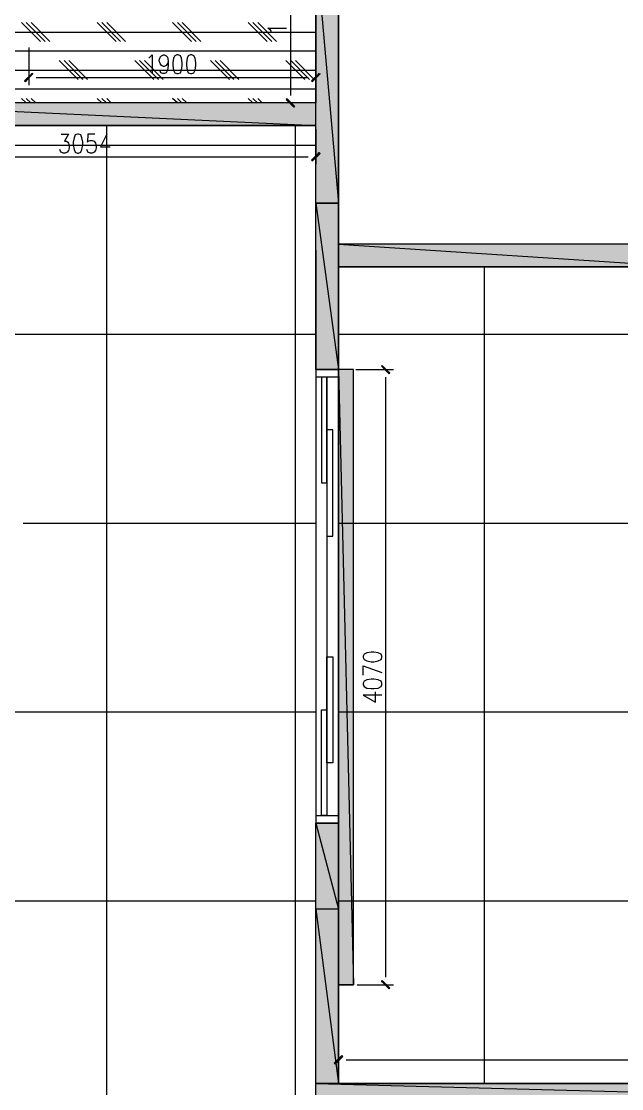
# Model space of a CAD drawing. Header units: millimetres. Extents: x -75 to 20144, y -75 to 30258.
# Drawn here: x 7629 to 11602, y 15895 to 22957 of the extents above; entities that cross this region are included whole.
import ezdxf

# ---------------------------------------------------------------- set-up
doc = ezdxf.new("R2010")
doc.units = ezdxf.units.MM
for name, color, linetype, true_color in [('SRC-FILLSTROKE-000000', 7, 'Continuous', 0x000000), ('SRC-FILLSTROKE-0000ff', 7, 'Continuous', 0x0000ff), ('SRC-FILLSTROKE-636466', 7, 'Continuous', 0x636466), ('SRC-FILLSTROKE-ff0000', 7, 'Continuous', 0xff0000), ('SRC-STROKE-000000', 7, 'Continuous', 0x000000), ('SRC-STROKE-0000ff', 7, 'Continuous', 0x0000ff), ('SRC-STROKE-636466', 7, 'Continuous', 0x636466), ('SRC-STROKE-ff0000', 7, 'Continuous', 0xff0000)]:
    doc.layers.add(name, color=color, linetype=linetype, true_color=true_color)

msp = doc.modelspace()

# ---------------------------------------------------------------- hatches: boundary and pattern name
at = {"layer": 'SRC-FILLSTROKE-000000', "true_color": 0x000000}
h = msp.add_hatch(color=7, dxfattribs=at)
h.dxf.hatch_style = 1
h.paths.add_polyline_path([(9727.8, 23444.9), (9577.8, 23444.9), (9727.8, 21753.2), (9727.8, 23444.9)])
h = msp.add_hatch(color=7, dxfattribs=at)
h.dxf.hatch_style = 1
h.paths.add_polyline_path([(9577.8, 23444.9), (9727.8, 21753.2), (9577.8, 21753.2), (9577.8, 23444.9)])
h = msp.add_hatch(color=7, dxfattribs=at)
h.dxf.hatch_style = 1
h.paths.add_polyline_path([(7650.1, 22563.1), (7656.1, 22559.1), (7700.1, 22613), (7650.1, 22563.1)])
h = msp.add_hatch(color=7, dxfattribs=at)
h.dxf.hatch_style = 1
h.paths.add_polyline_path([(7700.1, 22613), (7656.1, 22559.1), (7650.1, 22563.1), (7700.1, 22613)])
h = msp.add_hatch(color=7, dxfattribs=at)
h.dxf.hatch_style = 1
h.paths.add_polyline_path([(7656.1, 22559.1), (7700.1, 22613), (7706.1, 22609), (7656.1, 22559.1)])
h = msp.add_hatch(color=7, dxfattribs=at)
h.dxf.hatch_style = 1
h.paths.add_polyline_path([(7706.1, 22609), (7700.1, 22613), (7656.1, 22559.1), (7706.1, 22609)])
h = msp.add_hatch(color=7, dxfattribs=at)
h.dxf.hatch_style = 1
h.paths.add_polyline_path([(9549.8, 22563.1), (9555.8, 22559.1), (9599.8, 22613), (9549.8, 22563.1)])
h = msp.add_hatch(color=7, dxfattribs=at)
h.dxf.hatch_style = 1
h.paths.add_polyline_path([(9555.8, 22559.1), (9599.8, 22613), (9605.8, 22609), (9555.8, 22559.1)])
h = msp.add_hatch(color=7, dxfattribs=at)
h.dxf.hatch_style = 1
h.paths.add_polyline_path([(9387.8, 22445.1), (9381.8, 22439.1), (9437.8, 22395.1), (9387.8, 22445.1)])
h = msp.add_hatch(color=7, dxfattribs=at)
h.dxf.hatch_style = 1
h.paths.add_polyline_path([(9381.8, 22439.1), (9437.8, 22395.1), (9431.8, 22389.1), (9381.8, 22439.1)])
h = msp.add_hatch(color=7, dxfattribs=at)
h.dxf.hatch_style = 1
h.paths.add_polyline_path([(9549.8, 22039.1), (9555.8, 22033.1), (9599.8, 22089.1), (9549.8, 22039.1)])
h = msp.add_hatch(color=7, dxfattribs=at)
h.dxf.hatch_style = 1
h.paths.add_polyline_path([(9555.8, 22033.1), (9599.8, 22089.1), (9605.8, 22083.1), (9555.8, 22033.1)])
h = msp.add_hatch(color=7, dxfattribs=at)
h.dxf.hatch_style = 1
h.paths.add_polyline_path([(12029.4, 21483.2), (9727.8, 21483.2), (12029.4, 21333.3), (12029.4, 21483.2)])
h = msp.add_hatch(color=7, dxfattribs=at)
h.dxf.hatch_style = 1
h.paths.add_polyline_path([(9727.8, 21483.2), (12029.4, 21333.3), (9727.8, 21333.3), (9727.8, 21483.2)])
h = msp.add_hatch(color=7, dxfattribs=at)
h.dxf.hatch_style = 1
h.paths.add_polyline_path([(9727.8, 17651.8), (9577.8, 17651.8), (9727.8, 17081.9), (9727.8, 17651.8)])
h = msp.add_hatch(color=7, dxfattribs=at)
h.dxf.hatch_style = 1
h.paths.add_polyline_path([(9577.8, 17651.8), (9727.8, 17081.9), (9577.8, 17081.9), (9577.8, 17651.8)])
h = msp.add_hatch(color=7, dxfattribs=at)
h.dxf.hatch_style = 1
h.paths.add_polyline_path([(9727.8, 17081.9), (9577.8, 17081.9), (9727.8, 15930.1), (9727.8, 17081.9)])
h = msp.add_hatch(color=7, dxfattribs=at)
h.dxf.hatch_style = 1
h.paths.add_polyline_path([(9577.8, 17081.9), (9727.8, 15930.1), (9577.8, 15930.1), (9577.8, 17081.9)])
h = msp.add_hatch(color=7, dxfattribs=at)
h.dxf.hatch_style = 1
h.paths.add_polyline_path([(9749.8, 16114.1), (9705.8, 16058.1), (9699.8, 16064.1), (9749.8, 16114.1)])
h = msp.add_hatch(color=7, dxfattribs=at)
h.dxf.hatch_style = 1
h.paths.add_polyline_path([(9755.8, 16108.1), (9749.8, 16114.1), (9705.8, 16058.1), (9755.8, 16108.1)])
h = msp.add_hatch(color=7, dxfattribs=at)
h.dxf.hatch_style = 1
h.paths.add_polyline_path([(15144.9, 15930.1), (9577.8, 15930.1), (15144.9, 15782.1), (15144.9, 15930.1)])
h = msp.add_hatch(color=7, dxfattribs=at)
h.dxf.hatch_style = 1
h.paths.add_polyline_path([(9577.8, 15930.1), (15144.9, 15782.1), (9577.8, 15782.1), (9577.8, 15930.1)])
at = {"layer": 'SRC-FILLSTROKE-0000ff', "true_color": 0x0000ff}
h = msp.add_hatch(color=7, dxfattribs=at)
h.dxf.hatch_style = 1
h.paths.add_polyline_path([(9577.8, 22417.1), (6374.3, 22417.1), (9577.8, 22267.1), (9577.8, 22417.1)])
h = msp.add_hatch(color=7, dxfattribs=at)
h.dxf.hatch_style = 1
h.paths.add_polyline_path([(6374.3, 22417.1), (9577.8, 22267.1), (6374.3, 22267.1), (6374.3, 22417.1)])
at = {"layer": 'SRC-FILLSTROKE-636466', "true_color": 0x636466}
h = msp.add_hatch(color=7, dxfattribs=at)
h.dxf.hatch_style = 1
h.paths.add_polyline_path([(9727.8, 21753.2), (9577.8, 21753.2), (9727.8, 20653.4), (9727.8, 21753.2)])
h = msp.add_hatch(color=7, dxfattribs=at)
h.dxf.hatch_style = 1
h.paths.add_polyline_path([(9577.8, 21753.2), (9727.8, 20653.4), (9577.8, 20653.4), (9577.8, 21753.2)])
at = {"layer": 'SRC-FILLSTROKE-ff0000', "true_color": 0xff0000}
h = msp.add_hatch(color=7, dxfattribs=at)
h.dxf.hatch_style = 1
h.paths.add_polyline_path([(9827.8, 20653.4), (9727.8, 20653.4), (9827.8, 16582), (9827.8, 20653.4)])
h = msp.add_hatch(color=7, dxfattribs=at)
h.dxf.hatch_style = 1
h.paths.add_polyline_path([(9727.8, 20653.4), (9827.8, 16582), (9727.8, 16582), (9727.8, 20653.4)])
h = msp.add_hatch(color=7, dxfattribs=at)
h.dxf.hatch_style = 1
h.paths.add_polyline_path([(10067.7, 20629.4), (10013.7, 20675.4), (10017.7, 20679.4), (10067.7, 20629.4)])
h = msp.add_hatch(color=7, dxfattribs=at)
h.dxf.hatch_style = 1
h.paths.add_polyline_path([(10063.7, 20625.4), (10067.7, 20629.4), (10013.7, 20675.4), (10063.7, 20625.4)])
h = msp.add_hatch(color=7, dxfattribs=at)
h.dxf.hatch_style = 1
h.paths.add_polyline_path([(10017.7, 16610), (10013.7, 16606), (10067.7, 16560), (10017.7, 16610)])
h = msp.add_hatch(color=7, dxfattribs=at)
h.dxf.hatch_style = 1
h.paths.add_polyline_path([(10013.7, 16606), (10067.7, 16560), (10063.7, 16556), (10013.7, 16606)])

# ---------------------------------------------------------------- linework, layer by layer
at = {"layer": 'SRC-FILLSTROKE-000000'}
for points in [[(9727.8, 23444.9), (9577.8, 23444.9), (9727.8, 21753.2), (9727.8, 23444.9)], [(9577.8, 23444.9), (9727.8, 21753.2), (9577.8, 21753.2), (9577.8, 23444.9)], [(7650.1, 22563.1), (7656.1, 22559.1), (7700.1, 22613), (7650.1, 22563.1)], [(7700.1, 22613), (7656.1, 22559.1), (7650.1, 22563.1), (7700.1, 22613)], [(7656.1, 22559.1), (7700.1, 22613), (7706.1, 22609), (7656.1, 22559.1)], [(7706.1, 22609), (7700.1, 22613), (7656.1, 22559.1), (7706.1, 22609)], [(9549.8, 22563.1), (9555.8, 22559.1), (9599.8, 22613), (9549.8, 22563.1)], [(9555.8, 22559.1), (9599.8, 22613), (9605.8, 22609), (9555.8, 22559.1)], [(9387.8, 22445.1), (9381.8, 22439.1), (9437.8, 22395.1), (9387.8, 22445.1)], [(9381.8, 22439.1), (9437.8, 22395.1), (9431.8, 22389.1), (9381.8, 22439.1)], [(9549.8, 22039.1), (9555.8, 22033.1), (9599.8, 22089.1), (9549.8, 22039.1)], [(9555.8, 22033.1), (9599.8, 22089.1), (9605.8, 22083.1), (9555.8, 22033.1)], [(12029.4, 21483.2), (9727.8, 21483.2), (12029.4, 21333.3), (12029.4, 21483.2)], [(9727.8, 21483.2), (12029.4, 21333.3), (9727.8, 21333.3), (9727.8, 21483.2)], [(9727.8, 17651.8), (9577.8, 17651.8), (9727.8, 17081.9), (9727.8, 17651.8)], [(9577.8, 17651.8), (9727.8, 17081.9), (9577.8, 17081.9), (9577.8, 17651.8)], [(9727.8, 17081.9), (9577.8, 17081.9), (9727.8, 15930.1), (9727.8, 17081.9)], [(9577.8, 17081.9), (9727.8, 15930.1), (9577.8, 15930.1), (9577.8, 17081.9)], [(9749.8, 16114.1), (9705.8, 16058.1), (9699.8, 16064.1), (9749.8, 16114.1)], [(9755.8, 16108.1), (9749.8, 16114.1), (9705.8, 16058.1), (9755.8, 16108.1)], [(15144.9, 15930.1), (9577.8, 15930.1), (15144.9, 15782.1), (15144.9, 15930.1)], [(9577.8, 15930.1), (15144.9, 15782.1), (9577.8, 15782.1), (9577.8, 15930.1)]]:
    msp.add_lwpolyline(points, dxfattribs=at)
at = {"layer": 'SRC-FILLSTROKE-0000ff'}
for points in [[(9577.8, 22417.1), (6374.3, 22417.1), (9577.8, 22267.1), (9577.8, 22417.1)], [(6374.3, 22417.1), (9577.8, 22267.1), (6374.3, 22267.1), (6374.3, 22417.1)]]:
    msp.add_lwpolyline(points, dxfattribs=at)
at = {"layer": 'SRC-FILLSTROKE-636466'}
for points in [[(9727.8, 21753.2), (9577.8, 21753.2), (9727.8, 20653.4), (9727.8, 21753.2)], [(9577.8, 21753.2), (9727.8, 20653.4), (9577.8, 20653.4), (9577.8, 21753.2)]]:
    msp.add_lwpolyline(points, dxfattribs=at)
at = {"layer": 'SRC-FILLSTROKE-ff0000'}
for points in [[(9827.8, 20653.4), (9727.8, 20653.4), (9827.8, 16582), (9827.8, 20653.4)], [(9727.8, 20653.4), (9827.8, 16582), (9727.8, 16582), (9727.8, 20653.4)], [(10067.7, 20629.4), (10013.7, 20675.4), (10017.7, 20679.4), (10067.7, 20629.4)], [(10063.7, 20625.4), (10067.7, 20629.4), (10013.7, 20675.4), (10063.7, 20625.4)], [(10017.7, 16610), (10013.7, 16606), (10067.7, 16560), (10017.7, 16610)], [(10013.7, 16606), (10067.7, 16560), (10063.7, 16556), (10013.7, 16606)]]:
    msp.add_lwpolyline(points, dxfattribs=at)
at = {"layer": 'SRC-STROKE-000000'}
for points in [[(9577.8, 21443.2), (9577.8, 23674.9), (8977.9, 23674.9), (8977.9, 23824.9), (9577.8, 23824.9), (9577.8, 25824.5), (9577.8, 27072.3), (7828.1, 27072.3), (7828.1, 26964.3), (7678.1, 26964.3), (7678.1, 27072.3), (7678.1, 27222.3), (9277.8, 27222.3), (9577.8, 27222.3), (9727.8, 27222.3), (9727.8, 21491.2)], [(11707.5, 23304.9), (11707.5, 21483.2), (9727.8, 21483.2), (9727.8, 24994.7)], [(9409.8, 23624.9), (9409.8, 22467.1)], [(9727.8, 20833.3), (9727.8, 21333.3), (12029.4, 21333.3), (12029.4, 21483.2), (11857.4, 21483.2), (11857.4, 23304.9)], [(9283.8, 22889), (9277.8, 22899), (9259.9, 22911), (9383.8, 22911)], [(7678.1, 22785), (7678.1, 22535.1)], [(7678.1, 22785), (7678.1, 22535.1)], [(8472, 22713), (8480, 22719), (8494, 22735), (8494, 22611)], [(8600, 22695), (8596, 22677), (8588, 22665), (8574, 22659), (8570, 22659), (8556, 22665), (8548, 22677), (8542, 22695), (8542, 22701), (8548, 22719), (8556, 22729), (8570, 22735), (8574, 22735), (8588, 22729), (8596, 22719), (8600, 22695), (8600, 22665), (8596, 22635), (8588, 22617), (8574, 22611), (8566, 22611), (8552, 22617), (8548, 22629)], [(8657.9, 22735), (8646, 22729), (8636, 22713), (8632, 22683), (8632, 22665), (8636, 22635), (8646, 22617), (8657.9, 22611), (8667.9, 22611), (8681.9, 22617), (8689.9, 22635), (8693.9, 22665), (8693.9, 22683), (8689.9, 22713), (8681.9, 22729), (8667.9, 22735), (8657.9, 22735)], [(8747.9, 22735), (8733.9, 22729), (8725.9, 22713), (8721.9, 22683), (8721.9, 22665), (8725.9, 22635), (8733.9, 22617), (8747.9, 22611), (8757.9, 22611), (8769.9, 22617), (8779.9, 22635), (8783.9, 22665), (8783.9, 22683), (8779.9, 22713), (8769.9, 22729), (8757.9, 22735), (8747.9, 22735)], [(9577.8, 22443.1), (9577.8, 22635)], [(7728.1, 22585.1), (9527.8, 22585.1)], [(9551.8, 22417.1), (9359.8, 22417.1)], [(7892.1, 22211.1), (7942.1, 22211.1), (7914.1, 22163.1), (7928.1, 22163.1), (7936.1, 22157.1), (7942.1, 22151.1), (7946.1, 22133.1), (7946.1, 22121.1), (7942.1, 22103.1), (7932.1, 22091.1), (7918.1, 22085.1), (7906.1, 22085.1), (7892.1, 22091.1), (7888.1, 22097.1), (7884.1, 22109.1)], [(8000.1, 22211.1), (7986.1, 22205.1), (7978.1, 22187.1), (7972.1, 22157.1), (7972.1, 22139.1), (7978.1, 22109.1), (7986.1, 22091.1), (8000.1, 22085.1), (8008.1, 22085.1), (8022.1, 22091.1), (8030, 22109.1), (8036, 22139.1), (8036, 22157.1), (8030, 22187.1), (8022.1, 22205.1), (8008.1, 22211.1), (8000.1, 22211.1)], [(8116, 22211.1), (8070, 22211.1), (8066, 22157.1), (8070, 22163.1), (8084, 22169.1), (8098, 22169.1), (8110, 22163.1), (8120, 22151.1), (8124, 22133.1), (8124, 22121.1), (8120, 22103.1), (8110, 22091.1), (8098, 22085.1), (8084, 22085.1), (8070, 22091.1), (8066, 22097.1), (8062, 22109.1)], [(8196, 22085.1), (8196, 22211.1), (8152, 22127.1), (8218, 22127.1)], [(9577.8, 22243.1), (9577.8, 22011.1)], [(6574.3, 22061.1), (9527.8, 22061.1)], [(9577.8, 21443.2), (9577.8, 20653.4), (9727.8, 20653.4), (9727.8, 21333.3), (9727.8, 21593.2)], [(14994.9, 17657.8), (14994.9, 17807.8), (15144.9, 17807.8), (15144.9, 15706.2), (14994.9, 15706.2), (14994.9, 15782.1), (12877.3, 15782.1), (12877.3, 14336.4), (12727.3, 14336.4), (10757.6, 14336.4), (10757.6, 14486.3), (12727.3, 14486.3), (12727.3, 15782.1), (9727.8, 15782.1), (9727.8, 14486.3), (9857.8, 14486.3), (9857.8, 14336.4), (9577.8, 14336.4), (9577.8, 17651.8), (9727.8, 17651.8), (9727.8, 17081.9), (9727.8, 15930.1), (14147.1, 15930.1), (14147.1, 18661.7)], [(9727.8, 15956.1), (9727.8, 16136.1)], [(9777.8, 16086.1), (14097.1, 16086.1)]]:
    msp.add_lwpolyline(points, dxfattribs=at)
at = {"layer": 'SRC-STROKE-0000ff'}
for points in [[(6374.3, 21443.2), (6524.3, 21443.2), (6524.3, 22267.1), (9577.8, 22267.1), (9577.8, 22417.1), (6524.3, 22417.1), (6374.3, 22417.1), (6374.3, 21443.2), (6524.3, 21443.2)], [(8194, 8959.2), (8194, 22267.1)], [(9443.8, 8959.2), (9443.8, 22267.1)], [(9577.8, 22135.1), (6524.3, 22135.1)], [(10693.6, 15930.1), (10693.6, 21333.3)], [(9577.8, 20885.3), (3134.8, 20885.3)], [(14147.1, 20885.3), (9727.8, 20885.3)], [(9727.8, 20653.4), (9577.8, 20653.4), (9577.8, 17651.8), (9727.8, 17651.8), (9727.8, 20653.4)], [(9727.8, 20603.4), (9577.8, 20603.4), (9577.8, 17701.8), (9727.8, 17701.8), (9727.8, 20603.4)], [(9615.8, 19903.5), (9651.8, 19903.5), (9651.8, 20603.4), (9615.8, 20603.4), (9615.8, 19903.5)], [(9651.8, 20603.4), (9651.8, 17701.8)], [(9651.8, 19551.5), (9689.8, 19551.5), (9689.8, 20253.4), (9651.8, 20253.4), (9651.8, 19551.5)], [(9577.8, 19635.5), (7640.1, 19635.5)], [(14147.1, 19635.5), (9727.8, 19635.5)], [(9651.8, 18751.7), (9689.8, 18751.7), (9689.8, 18051.8), (9651.8, 18051.8), (9651.8, 18751.7)], [(9577.8, 18385.7), (3134.8, 18385.7)], [(9615.8, 18401.7), (9651.8, 18401.7), (9651.8, 17701.8), (9615.8, 17701.8), (9615.8, 18401.7)], [(14147.1, 18385.7), (9727.8, 18385.7)], [(9577.8, 17135.9), (3134.8, 17135.9)], [(14147.1, 17135.9), (9727.8, 17135.9)]]:
    msp.add_lwpolyline(points, dxfattribs=at)
at = {"layer": 'SRC-STROKE-636466'}
msp.add_lwpolyline([(9727.8, 21753.2), (9727.8, 20653.4), (9577.8, 20653.4), (9577.8, 21753.2), (9727.8, 21753.2)], dxfattribs=at)
at = {"layer": 'SRC-STROKE-ff0000'}
for points in [[(4034.7, 21441.2), (4034.7, 26214.5), (7678.1, 26214.5), (7678.1, 23674.9), (7928.1, 23674.9), (7928.1, 23824.9), (8977.9, 23824.9), (8977.9, 23674.9), (9577.8, 23674.9), (9577.8, 22417.1), (6374.3, 22417.1), (6374.3, 21593.2), (5374.5, 21593.2), (5374.5, 22417.1), (5224.5, 22417.1), (5224.5, 21443.2), (4034.7, 21441.2)], [(4034.7, 22885), (9577.8, 22885)], [(7756.1, 22823), (7630.1, 22949)], [(7786.1, 22823), (7662.1, 22949)], [(7818.1, 22823), (7694.1, 22949)], [(8256, 22823), (8130, 22949)], [(8286, 22823), (8162, 22949)], [(8318, 22823), (8194, 22949)], [(8755.9, 22823), (8630, 22949)], [(8785.9, 22823), (8661.9, 22949)], [(8817.9, 22823), (8693.9, 22949)], [(9255.9, 22823), (9129.9, 22949)], [(9285.8, 22823), (9161.9, 22949)], [(9317.8, 22823), (9193.9, 22949)], [(4034.7, 22761), (9577.8, 22761)], [(8006.1, 22573.1), (7880.1, 22699)], [(8036, 22573.1), (7912.1, 22699)], [(8068, 22573.1), (7944.1, 22699)], [(8506, 22573.1), (8380, 22699)], [(8536, 22573.1), (8412, 22699)], [(8568, 22573.1), (8444, 22699)], [(9005.9, 22573.1), (8879.9, 22699)], [(9035.9, 22573.1), (8911.9, 22699)], [(9067.9, 22573.1), (8943.9, 22699)], [(9505.8, 22573.1), (9379.8, 22699)], [(9535.8, 22573.1), (9411.8, 22699)], [(9567.8, 22573.1), (9443.8, 22699)], [(4034.7, 22635), (9577.8, 22635)], [(4034.7, 22511.1), (9577.8, 22511.1)], [(7662.1, 22417.1), (7630.1, 22447.1)], [(7692.1, 22417.1), (7662.1, 22447.1)], [(7724.1, 22417.1), (7694.1, 22447.1)], [(8162, 22417.1), (8130, 22447.1)], [(8192, 22417.1), (8162, 22447.1)], [(8224, 22417.1), (8194, 22447.1)], [(8661.9, 22417.1), (8630, 22447.1)], [(8691.9, 22417.1), (8661.9, 22447.1)], [(8723.9, 22417.1), (8693.9, 22447.1)], [(9161.9, 22417.1), (9129.9, 22447.1)], [(9191.9, 22417.1), (9161.9, 22447.1)], [(9223.9, 22417.1), (9193.9, 22447.1)], [(9727.8, 20653.4), (9727.8, 16582), (9827.8, 16582), (9827.8, 20653.4), (9727.8, 20653.4)], [(9841.8, 20653.4), (10091.7, 20653.4)], [(10041.7, 16632), (10041.7, 20603.4)], [(9891.8, 18747.7), (9897.8, 18733.7), (9915.7, 18725.7), (9943.7, 18719.7), (9961.7, 18719.7), (9991.7, 18725.7), (10009.7, 18733.7), (10015.7, 18747.7), (10015.7, 18755.7), (10009.7, 18769.7), (9991.7, 18777.7), (9961.7, 18783.7), (9943.7, 18783.7), (9915.7, 18777.7), (9897.8, 18769.7), (9891.8, 18755.7), (9891.8, 18747.7)], [(9891.8, 18631.7), (9891.8, 18693.7), (10015.7, 18649.7)], [(9891.8, 18567.7), (9897.8, 18555.7), (9915.7, 18545.7), (9943.7, 18541.7), (9961.7, 18541.7), (9991.7, 18545.7), (10009.7, 18555.7), (10015.7, 18567.7), (10015.7, 18577.7), (10009.7, 18591.7), (9991.7, 18599.7), (9961.7, 18603.7), (9943.7, 18603.7), (9915.7, 18599.7), (9897.8, 18591.7), (9891.8, 18577.7), (9891.8, 18567.7)], [(10015.7, 18497.7), (9891.8, 18497.7), (9973.7, 18451.7), (9973.7, 18519.7)], [(9851.8, 16582), (10091.7, 16582)]]:
    msp.add_lwpolyline(points, dxfattribs=at)

doc.saveas('drawing.dxf')
